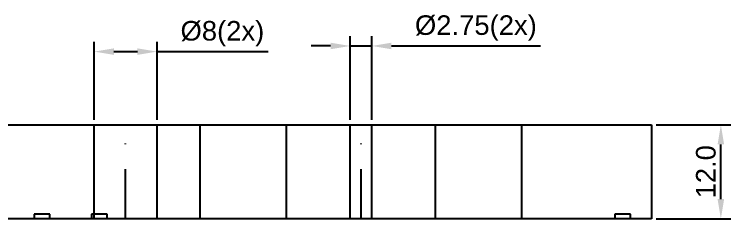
# Model space of a CAD drawing. Header units: millimetres. Extents: x 15 to 570, y 5 to 378.
# Drawn here: x 418.8 to 510.1, y 350 to 376.1 of the extents above; entities that cross this region are included whole.
import ezdxf

# ---------------------------------------------------------------- set-up
doc = ezdxf.new("R2010")
doc.units = ezdxf.units.MM
doc.linetypes.add('KRESKAKROPKA2', pattern=[12.7, 6.35, -3.175, 0, -3.175])
doc.layers.add('symetria', color=100, linetype='KRESKAKROPKA2')
doc.layers.add('wymiar', color=10, linetype='Continuous')
doc.styles.get("Standard").update_dxf_attribs({"font": 'arial.ttf'})
doc.dimstyles.new('ISO-25', dxfattribs={"dimtxt": 2.5, "dimasz": 2.5, "dimexe": 1.25, "dimexo": 0.625, "dimtad": 1, "dimtxsty": 'Standard', "dimcen": 2.5, "dimadec": 0, "dimazin": 0, "dimtfac": 1, "dimtmove": 0, "dimatfit": 3, "dimfxl": 1, "dimarcsym": 0})

# ---------------------------------------------------------------- blocks, each defined once
blk = doc.blocks.new('*D248')
at = {"layer": 'Defpoints', "color": 0, "transparency": 16777216}
for p in [(437, 371.347), (429, 362), (437, 362)]:
    blk.add_point(p, dxfattribs=at)
at = {"layer": 'wymiar', "color": 0, "lineweight": -2, "transparency": 16777216}
for p, q in [((429, 362.625), (429, 372.597)), ((437, 362.625), (437, 372.597)), ((431.5, 371.347), (434.5, 371.347)), ((437, 371.347), (451.156, 371.347))]:
    blk.add_line(p, q, dxfattribs=at)
at = {"layer": 'wymiar', "color": 0, "transparency": 16777216}
for points in [[(431.5, 371.764), (431.5, 370.931), (429, 371.347)], [(434.5, 371.764), (434.5, 370.931), (437, 371.347)]]:
    blk.add_solid(points, dxfattribs=at)
at = {"layer": 'wymiar', "color": 0, "transparency": 16777216, "insert": (445.328, 373.636), "char_height": 2.5, "attachment_point": 5}
blk.add_mtext('%%c8(2x)', dxfattribs=at)
blk = doc.blocks.new('*D249')
at = {"layer": 'Defpoints', "color": 0, "transparency": 16777216}
for p in [(464.375, 372.07), (461.625, 362), (464.375, 362)]:
    blk.add_point(p, dxfattribs=at)
at = {"layer": 'wymiar', "color": 0, "lineweight": -2, "transparency": 16777216}
for p, q in [((461.625, 362.625), (461.625, 373.32)), ((464.375, 362.625), (464.375, 373.32)), ((459.125, 372.07), (456.625, 372.07)), ((461.625, 372.07), (464.375, 372.07)), ((466.875, 372.07), (485.886, 372.07))]:
    blk.add_line(p, q, dxfattribs=at)
at = {"layer": 'wymiar', "color": 0, "transparency": 16777216}
for points in [[(459.125, 372.487), (459.125, 371.654), (461.625, 372.07)], [(466.875, 372.487), (466.875, 371.654), (464.375, 372.07)]]:
    blk.add_solid(points, dxfattribs=at)
at = {"layer": 'wymiar', "color": 0, "transparency": 16777216, "insert": (477.63, 374.359), "char_height": 2.5, "attachment_point": 5}
blk.add_mtext('%%c2.75(2x)', dxfattribs=at)
blk = doc.blocks.new('*D250')
at = {"layer": 'Defpoints', "color": 0, "transparency": 16777216}
for p in [(500, 362), (508.851, 362), (500, 350)]:
    blk.add_point(p, dxfattribs=at)
at = {"layer": 'wymiar', "color": 0, "lineweight": -2, "transparency": 16777216}
for p, q in [((500.625, 362), (510.101, 362)), ((508.851, 352.5), (508.851, 359.5)), ((500.625, 350), (510.101, 350))]:
    blk.add_line(p, q, dxfattribs=at)
at = {"layer": 'wymiar', "color": 0, "transparency": 16777216}
for points in [[(508.434, 359.5), (509.268, 359.5), (508.851, 362)], [(508.434, 352.5), (509.268, 352.5), (508.851, 350)]]:
    blk.add_solid(points, dxfattribs=at)
at = {"layer": 'wymiar', "color": 0, "transparency": 16777216, "insert": (506.95, 356), "char_height": 2.5, "attachment_point": 5, "rotation": 90}
blk.add_mtext('12.0', dxfattribs=at)

msp = doc.modelspace()

# ---------------------------------------------------------------- linework, layer by layer
for p, q in [((183, 362), (500, 362)), ((429, 350), (429, 362)), ((437, 350), (437, 362)), ((442.5, 350), (442.5, 362)), ((453.5, 350), (453.5, 362)), ((461.625, 350), (461.625, 362)), ((464.375, 350), (464.375, 362)), ((472.5, 350), (472.5, 362)), ((483.5, 350), (483.5, 362)), ((500, 362), (500, 350)), ((423.35, 350.6), (421.35, 350.6)), ((421.35, 350.6), (421.35, 350)), ((423.35, 350), (423.35, 350.6)), ((430.65, 350.6), (428.65, 350.6)), ((428.65, 350.6), (428.65, 350)), ((430.65, 350), (430.65, 350.6)), ((497.35, 350.6), (495.35, 350.6)), ((495.35, 350.6), (495.35, 350)), ((497.35, 350), (497.35, 350.6)), ((500, 350), (183, 350))]:
    msp.add_line(p, q)
at = {"layer": 'symetria'}
for p, q in [((433, 350), (433, 362)), ((463, 350), (463, 362))]:
    msp.add_line(p, q, dxfattribs=at)

# ---------------------------------------------------------------- dimensions: what is measured, and where the dimension line sits
at = {"layer": 'wymiar'}
for base, p1, p2, override, picture, middle in [((464.375, 372.07019), (461.625, 362), (464.375, 362), {"dimzin": 0, "dimdsep": 46, "dimpost": '%%c<>(2x)'}, '*D249', (477.63046, 374.35873)), ((437, 371.34744), (429, 362), (437, 362), {"dimdec": 0, "dimzin": 0, "dimdsep": 46, "dimpost": '%%c<>(2x)'}, '*D248', (445.32793, 373.63598))]:
    dim = msp.add_linear_dim(base=base, p1=p1, p2=p2, dimstyle='ISO-25', override=override, dxfattribs=at)
    dim.commit()
    dim.dimension.update_dxf_attribs({"geometry": picture, "text_midpoint": middle})
dim = msp.add_linear_dim(base=(508.85104, 362), p1=(500, 350), p2=(500, 362), angle=90, dimstyle='ISO-25', override={"dimdec": 1, "dimzin": 0, "dimdsep": 46}, dxfattribs=at)
dim.commit()
dim.dimension.update_dxf_attribs({"geometry": '*D250', "text_midpoint": (506.9496, 356)})

doc.saveas('drawing.dxf')
